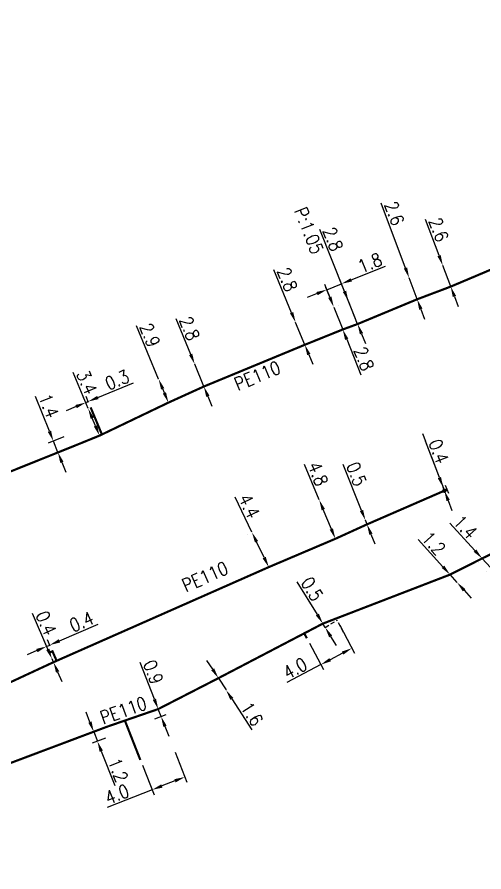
# Model space of a CAD drawing. Header units: millimetres. Extents: x 149999 to 151007, y 125999 to 127005.
# Drawn here: x 150438.6 to 150491.7, y 126844.3 to 126941.6 of the extents above; entities that cross this region are included whole.
import ezdxf
from ezdxf.enums import TextEntityAlignment as Align

# ---------------------------------------------------------------- set-up
doc = ezdxf.new("R2010")
doc.units = ezdxf.units.MM
doc.header["$PDMODE"] = 34
for name, pattern in [('CENTER2', [28.575, 19.05, -3.175, 3.175, -3.175]), ('DASHED', [0.75, 0.5, -0.25]), ('L_100_PE', [14, 10, -1.5, 1, -1.5])]:
    doc.linetypes.add(name, pattern=pattern)
doc.layers.get('0').update_dxf_attribs({"linetype": 'CONTINUOUS'})
doc.layers.get('DEFPOINTS').update_dxf_attribs({"linetype": 'CONTINUOUS'})
for name, color, linetype in [('L_140', 3, 'CONTINUOUS'), ('L_300', 7, 'CONTINUOUS'), ('L_340', 7, 'CONTINUOUS')]:
    doc.layers.add(name, color=color, linetype=linetype)
doc.layers.add('L_170', color=7, linetype='CONTINUOUS', plot=False)
doc.styles.add('G_ROMANS', font='ROMANS.SHX', dxfattribs={"width": 0.75})
doc.styles.get("Standard").update_dxf_attribs({"font": 'romans.shx', "width": 0.85})
doc.dimstyles.get("Standard").update_dxf_attribs({"dimtxt": 1.5, "dimasz": 1.2, "dimexe": 0.625, "dimexo": 0.625, "dimgap": 0.25, "dimtad": 1, "dimdec": 1, "dimzin": 0, "dimdsep": 46, "dimtxsty": 'Standard', "dimcen": -0.5, "dimadec": 0, "dimazin": 0, "dimtfac": 1, "dimtdec": 1, "dimtmove": 0, "dimatfit": 3, "dimfxl": 0, "dimtolj": 1, "dimtzin": 0, "dimarcsym": 0})

# ---------------------------------------------------------------- blocks, each defined once
blk = doc.blocks.new('L_340_07')
at = {"color": 0, "linetype": 'Continuous', "const_width": 0.25, "flags": 128}
blk.add_lwpolyline([(0, 0), (0.35, 0)], dxfattribs=at)
at = {"color": 0, "linetype": 'Continuous', "flags": 128}
blk.add_lwpolyline([(0.35, -0.5), (0.35, 0.5)], dxfattribs=at)
at = {"color": 0, "linetype": 'Continuous', "width": 0.75, "flags": 3}
for tag, p in [('DEF_LEG', (0.723, -3.465)), ('DEF_COUP', (0.723, -5.965)), ('DEF_TYPE', (0.723, -8.465))]:
    blk.add_attdef(tag, text='', height=1.2, dxfattribs=at).set_placement(p, align=Align.MIDDLE)
blk = doc.blocks.new('L_300_12')
at = {"color": 0, "linetype": 'Continuous', "const_width": 0.248, "flags": 128}
blk.add_lwpolyline([(-0.126, 0, 1), (0.126, 0, 1)], format="xyb", close=True, dxfattribs=at)
at = {"linetype": 'Continuous', "style": 'G_ROMANS', "width": 0.75}
blk.add_attdef('P', text='', height=1, dxfattribs=at).set_placement((0, 1.331), align=Align.MIDDLE_CENTER)
at = {"color": 0, "linetype": 'Continuous', "width": 0.75, "flags": 3}
for tag, p in [('DEF_LEG', (0, -5)), ('DEF_COUP', (0, -7.5)), ('DEF_TYPE', (0, -10))]:
    blk.add_attdef(tag, text='', height=1.2, dxfattribs=at).set_placement(p, align=Align.MIDDLE)
blk = doc.blocks.new('*D105')
at = {"layer": 'DEFPOINTS', "color": 0, "linetype": 'Continuous', "transparency": 16777216}
for p in [(150448.775, 126860.803), (150447.288, 126860.221), (150449.194, 126859.732)]:
    blk.add_point(p, dxfattribs=at)
at = {"layer": 'L_140', "color": 0, "linetype": 'Continuous', "lineweight": -2, "transparency": 16777216}
for p, q in [((150446.851, 126861.339), (150446.414, 126862.457)), ((150448.193, 126860.575), (150446.706, 126859.994)), ((150447.288, 126860.221), (150447.707, 126859.15)), ((150448.612, 126859.504), (150447.125, 126858.923)), ((150448.144, 126858.033), (150449.669, 126854.131))]:
    blk.add_line(p, q, dxfattribs=at)
at = {"layer": 'L_140', "color": 0, "linetype": 'Continuous', "transparency": 16777216}
for points in [[(150447.038, 126861.412), (150446.665, 126861.266), (150447.288, 126860.221)], [(150448.33, 126858.106), (150447.957, 126857.96), (150447.707, 126859.15)]]:
    blk.add_solid(points, dxfattribs=at)
at = {"layer": 'L_140', "color": 0, "linetype": 'Continuous', "transparency": 16777216, "insert": (150450.056, 126855.887), "char_height": 1.5, "attachment_point": 5, "rotation": 291.35018}
blk.add_mtext('\\A1;1.2', dxfattribs=at)
blk = doc.blocks.new('*D106')
at = {"layer": 'DEFPOINTS', "color": 0, "linetype": 'Continuous', "transparency": 16777216}
for p in [(150454.625, 126862.821), (150454.625, 126862.821), (150453.661, 126861.478)]:
    blk.add_point(p, dxfattribs=at)
at = {"layer": 'L_140', "color": 0, "linetype": 'Continuous', "lineweight": -2, "transparency": 16777216}
for p, q in [((150454.188, 126863.939), (150452.559, 126868.106)), ((150454.043, 126862.593), (150454.043, 126862.593)), ((150454.953, 126861.983), (150454.625, 126862.821)), ((150454.243, 126861.705), (150455.535, 126862.21)), ((150455.389, 126860.865), (150455.826, 126859.747))]:
    blk.add_line(p, q, dxfattribs=at)
at = {"layer": 'L_140', "color": 0, "linetype": 'Continuous', "transparency": 16777216}
for points in [[(150454.374, 126864.011), (150454.002, 126863.866), (150454.625, 126862.821)], [(150455.576, 126860.938), (150455.203, 126860.792), (150454.953, 126861.983)]]:
    blk.add_solid(points, dxfattribs=at)
at = {"layer": 'L_140', "color": 0, "linetype": 'Continuous', "transparency": 16777216, "insert": (150454.056, 126867.022), "char_height": 1.5, "attachment_point": 5, "rotation": 291.35018}
blk.add_mtext('\\A1;0.9', dxfattribs=at)
blk = doc.blocks.new('*D107')
at = {"layer": 'DEFPOINTS', "color": 0, "linetype": 'Continuous', "transparency": 16777216}
for p in [(150461.475, 126866.34), (150461.475, 126866.34), (150462.343, 126864.996)]:
    blk.add_point(p, dxfattribs=at)
at = {"layer": 'L_140', "color": 0, "linetype": 'Continuous', "lineweight": -2, "transparency": 16777216}
for p, q in [((150460.824, 126867.348), (150460.173, 126868.356)), ((150461.475, 126866.34), (150462.343, 126864.996)), ((150462.994, 126863.988), (150465.268, 126860.47))]:
    blk.add_line(p, q, dxfattribs=at)
at = {"layer": 'L_140', "color": 0, "linetype": 'Continuous', "transparency": 16777216}
for points in [[(150460.992, 126867.457), (150460.656, 126867.24), (150461.475, 126866.34)], [(150463.162, 126864.097), (150462.826, 126863.88), (150462.343, 126864.996)]]:
    blk.add_solid(points, dxfattribs=at)
at = {"layer": 'L_140', "color": 0, "linetype": 'Continuous', "transparency": 16777216, "insert": (150465.296, 126862.268), "char_height": 1.5, "attachment_point": 5, "rotation": 302.86373}
blk.add_mtext('\\A1;1.6', dxfattribs=at)
blk = doc.blocks.new('*D108')
at = {"layer": 'DEFPOINTS', "color": 0, "linetype": 'Continuous', "transparency": 16777216}
for p in [(150473.362, 126872.549), (150473.362, 126872.549), (150473.622, 126872.123)]:
    blk.add_point(p, dxfattribs=at)
at = {"layer": 'L_140', "color": 0, "linetype": 'Continuous', "lineweight": -2, "transparency": 16777216}
for p, q in [((150472.736, 126873.573), (150470.457, 126877.304)), ((150473.622, 126872.123), (150473.362, 126872.549)), ((150474.248, 126871.099), (150474.874, 126870.075))]:
    blk.add_line(p, q, dxfattribs=at)
at = {"layer": 'L_140', "color": 0, "linetype": 'Continuous', "transparency": 16777216}
for points in [[(150472.907, 126873.678), (150472.565, 126873.469), (150473.362, 126872.549)], [(150474.419, 126871.203), (150474.077, 126870.994), (150473.622, 126872.123)]]:
    blk.add_solid(points, dxfattribs=at)
at = {"layer": 'L_140', "color": 0, "linetype": 'Continuous', "transparency": 16777216, "insert": (150472.137, 126876.472), "char_height": 1.5, "attachment_point": 5, "rotation": 301.42288}
blk.add_mtext('\\A1;0.5', dxfattribs=at)
blk = doc.blocks.new('*D109')
at = {"layer": 'DEFPOINTS', "color": 0, "linetype": 'Continuous', "transparency": 16777216}
for p in [(150487.837, 126878.129), (150488.64, 126877.237), (150488.64, 126877.237)]:
    blk.add_point(p, dxfattribs=at)
at = {"layer": 'L_140', "color": 0, "linetype": 'Continuous', "lineweight": -2, "transparency": 16777216}
for p, q in [((150487.034, 126879.02), (150484.229, 126882.132)), ((150488.64, 126877.237), (150487.837, 126878.129)), ((150489.443, 126876.346), (150490.247, 126875.454))]:
    blk.add_line(p, q, dxfattribs=at)
at = {"layer": 'L_140', "color": 0, "linetype": 'Continuous', "transparency": 16777216}
for points in [[(150487.182, 126879.154), (150486.885, 126878.886), (150487.837, 126878.129)], [(150489.592, 126876.48), (150489.295, 126876.212), (150488.64, 126877.237)]]:
    blk.add_solid(points, dxfattribs=at)
at = {"layer": 'L_140', "color": 0, "linetype": 'Continuous', "transparency": 16777216, "insert": (150485.973, 126881.691), "char_height": 1.5, "attachment_point": 5, "rotation": 312.02298}
blk.add_mtext('\\A1;1.2', dxfattribs=at)
blk = doc.blocks.new('*D110')
at = {"layer": 'DEFPOINTS', "color": 0, "linetype": 'Continuous', "transparency": 16777216}
for p in [(150491.488, 126879.97), (150492.432, 126878.937), (150492.432, 126878.937)]:
    blk.add_point(p, dxfattribs=at)
at = {"layer": 'L_140', "color": 0, "linetype": 'Continuous', "lineweight": -2, "transparency": 16777216}
for p, q in [((150490.678, 126880.856), (150487.81, 126883.993)), ((150491.026, 126879.549), (150491.026, 126879.549)), ((150492.432, 126878.937), (150491.488, 126879.97)), ((150491.971, 126878.515), (150491.971, 126878.515)), ((150493.242, 126878.052), (150494.052, 126877.166))]:
    blk.add_line(p, q, dxfattribs=at)
at = {"layer": 'L_140', "color": 0, "linetype": 'Continuous', "transparency": 16777216}
for points in [[(150490.826, 126880.991), (150490.53, 126880.721), (150491.488, 126879.97)], [(150493.39, 126878.187), (150493.094, 126877.917), (150492.432, 126878.937)]]:
    blk.add_solid(points, dxfattribs=at)
at = {"layer": 'L_140', "color": 0, "linetype": 'Continuous', "transparency": 16777216, "insert": (150489.577, 126883.542), "char_height": 1.5, "attachment_point": 5, "rotation": 312.43466}
blk.add_mtext('\\A1;1.4', dxfattribs=at)
blk = doc.blocks.new('*D128')
at = {"layer": 'DEFPOINTS', "color": 0, "linetype": 'Continuous', "transparency": 16777216}
for p in [(150487.011, 126913.321), (150487.011, 126913.321), (150487.915, 126910.915)]:
    blk.add_point(p, dxfattribs=at)
at = {"layer": 'L_140', "color": 0, "linetype": 'Continuous', "lineweight": -2, "transparency": 16777216}
for p, q in [((150486.589, 126914.444), (150485.051, 126918.536)), ((150487.915, 126910.915), (150487.011, 126913.321)), ((150488.337, 126909.792), (150488.759, 126908.669))]:
    blk.add_line(p, q, dxfattribs=at)
at = {"layer": 'L_140', "color": 0, "linetype": 'Continuous', "transparency": 16777216}
for points in [[(150486.776, 126914.515), (150486.402, 126914.374), (150487.011, 126913.321)], [(150488.524, 126909.862), (150488.15, 126909.721), (150487.915, 126910.915)]]:
    blk.add_solid(points, dxfattribs=at)
at = {"layer": 'L_140', "color": 0, "linetype": 'Continuous', "transparency": 16777216, "insert": (150486.545, 126917.404), "char_height": 1.5, "attachment_point": 5, "rotation": 290.59453}
blk.add_mtext('\\A1;2.6', dxfattribs=at)
blk = doc.blocks.new('*D129')
at = {"layer": 'DEFPOINTS', "color": 0, "linetype": 'Continuous', "transparency": 16777216}
for p in [(150483.185, 126911.908), (150483.185, 126911.908), (150484.095, 126909.472)]:
    blk.add_point(p, dxfattribs=at)
at = {"layer": 'L_140', "color": 0, "linetype": 'Continuous', "lineweight": -2, "transparency": 16777216}
for p, q in [((150482.765, 126913.032), (150480.013, 126920.398)), ((150482.599, 126911.689), (150482.599, 126911.689)), ((150484.095, 126909.472), (150483.185, 126911.908)), ((150483.509, 126909.253), (150483.509, 126909.253)), ((150484.515, 126908.348), (150484.935, 126907.224))]:
    blk.add_line(p, q, dxfattribs=at)
at = {"layer": 'L_140', "color": 0, "linetype": 'Continuous', "transparency": 16777216}
for points in [[(150482.952, 126913.102), (150482.577, 126912.962), (150483.185, 126911.908)], [(150484.702, 126908.418), (150484.327, 126908.278), (150484.095, 126909.472)]]:
    blk.add_solid(points, dxfattribs=at)
at = {"layer": 'L_140', "color": 0, "linetype": 'Continuous', "transparency": 16777216, "insert": (150481.504, 126919.262), "char_height": 1.5, "attachment_point": 5, "rotation": 290.48709}
blk.add_mtext('\\A1;2.6', dxfattribs=at)
blk = doc.blocks.new('*D130')
at = {"layer": 'DEFPOINTS', "color": 0, "linetype": 'Continuous', "transparency": 16777216}
for p in [(150474.604, 126908.588), (150474.604, 126908.588), (150475.628, 126906.035)]:
    blk.add_point(p, dxfattribs=at)
at = {"layer": 'L_140', "color": 0, "linetype": 'Continuous', "lineweight": -2, "transparency": 16777216}
for p, q in [((150474.157, 126909.701), (150473.711, 126910.815)), ((150474.604, 126908.588), (150475.628, 126906.035)), ((150475.184, 126908.82), (150475.184, 126908.82)), ((150476.208, 126906.268), (150476.208, 126906.268)), ((150476.075, 126904.922), (150477.702, 126900.864))]:
    blk.add_line(p, q, dxfattribs=at)
at = {"layer": 'L_140', "color": 0, "linetype": 'Continuous', "transparency": 16777216}
for points in [[(150474.343, 126909.776), (150473.972, 126909.627), (150474.604, 126908.588)], [(150476.26, 126904.996), (150475.889, 126904.847), (150475.628, 126906.035)]]:
    blk.add_solid(points, dxfattribs=at)
at = {"layer": 'L_140', "color": 0, "linetype": 'Continuous', "transparency": 16777216, "insert": (150478.04, 126902.708), "char_height": 1.5, "attachment_point": 5, "rotation": 291.85642}
blk.add_mtext('\\A1;2.8', dxfattribs=at)
blk = doc.blocks.new('*D131')
at = {"layer": 'DEFPOINTS', "color": 0, "linetype": 'Continuous', "transparency": 16777216}
for p in [(150473.812, 126910.564), (150474.604, 126908.588), (150477.319, 126906.655)]:
    blk.add_point(p, dxfattribs=at)
at = {"layer": 'L_140', "color": 0, "linetype": 'Continuous', "lineweight": -2, "transparency": 16777216}
for p, q in [((150476.596, 126911.68), (150480.484, 126913.24)), ((150474.371, 126909.168), (150473.579, 126911.144)), ((150473.812, 126910.564), (150475.482, 126911.234)), ((150477.086, 126907.235), (150475.249, 126911.814)), ((150472.698, 126910.117), (150471.584, 126909.67))]:
    blk.add_line(p, q, dxfattribs=at)
at = {"layer": 'L_140', "color": 0, "linetype": 'Continuous', "transparency": 16777216}
for points in [[(150476.521, 126911.866), (150476.67, 126911.495), (150475.482, 126911.234)], [(150472.623, 126910.302), (150472.772, 126909.931), (150473.812, 126910.564)]]:
    blk.add_solid(points, dxfattribs=at)
at = {"layer": 'L_140', "color": 0, "linetype": 'Continuous', "transparency": 16777216, "insert": (150478.725, 126913.612), "char_height": 1.5, "attachment_point": 5, "rotation": 21.85642}
blk.add_mtext('\\A1;1.8', dxfattribs=at)
blk = doc.blocks.new('*D132')
at = {"layer": 'DEFPOINTS', "color": 0, "linetype": 'Continuous', "transparency": 16777216}
for p in [(150476.276, 126909.254), (150476.276, 126909.254), (150477.319, 126906.655)]:
    blk.add_point(p, dxfattribs=at)
at = {"layer": 'L_140', "color": 0, "linetype": 'Continuous', "lineweight": -2, "transparency": 16777216}
for p, q in [((150475.829, 126910.368), (150473.002, 126917.417)), ((150477.319, 126906.655), (150476.276, 126909.254)), ((150477.765, 126905.542), (150478.212, 126904.428))]:
    blk.add_line(p, q, dxfattribs=at)
at = {"layer": 'L_140', "color": 0, "linetype": 'Continuous', "transparency": 16777216}
for points in [[(150476.015, 126910.442), (150475.644, 126910.293), (150476.276, 126909.254)], [(150477.951, 126905.616), (150477.58, 126905.467), (150477.319, 126906.655)]]:
    blk.add_solid(points, dxfattribs=at)
at = {"layer": 'L_140', "color": 0, "linetype": 'Continuous', "transparency": 16777216, "insert": (150474.52, 126916.318), "char_height": 1.5, "attachment_point": 5, "rotation": 291.85642}
blk.add_mtext('\\A1;2.8', dxfattribs=at)
blk = doc.blocks.new('*D133')
at = {"layer": 'DEFPOINTS', "color": 0, "linetype": 'Continuous', "transparency": 16777216}
for p in [(150470.263, 126906.835), (150470.263, 126906.835), (150471.31, 126904.292)]:
    blk.add_point(p, dxfattribs=at)
at = {"layer": 'L_140', "color": 0, "linetype": 'Continuous', "lineweight": -2, "transparency": 16777216}
for p, q in [((150469.806, 126907.944), (150467.801, 126912.811)), ((150471.31, 126904.292), (150470.263, 126906.835)), ((150471.767, 126903.183), (150472.224, 126902.073))]:
    blk.add_line(p, q, dxfattribs=at)
at = {"layer": 'L_140', "color": 0, "linetype": 'Continuous', "transparency": 16777216}
for points in [[(150469.99, 126908.021), (150469.621, 126907.868), (150470.263, 126906.835)], [(150471.952, 126903.259), (150471.582, 126903.106), (150471.31, 126904.292)]]:
    blk.add_solid(points, dxfattribs=at)
at = {"layer": 'L_140', "color": 0, "linetype": 'Continuous', "transparency": 16777216, "insert": (150469.329, 126911.725), "char_height": 1.5, "attachment_point": 5, "rotation": 292.3898}
blk.add_mtext('\\A1;2.8', dxfattribs=at)
blk = doc.blocks.new('*D134')
at = {"layer": 'DEFPOINTS', "color": 0, "linetype": 'Continuous', "transparency": 16777216}
for p in [(150458.776, 126902.086), (150458.776, 126902.086), (150459.819, 126899.541)]:
    blk.add_point(p, dxfattribs=at)
at = {"layer": 'L_140', "color": 0, "linetype": 'Continuous', "lineweight": -2, "transparency": 16777216}
for p, q in [((150458.322, 126903.196), (150456.664, 126907.241)), ((150459.819, 126899.541), (150458.776, 126902.086)), ((150460.274, 126898.43), (150460.729, 126897.32))]:
    blk.add_line(p, q, dxfattribs=at)
at = {"layer": 'L_140', "color": 0, "linetype": 'Continuous', "transparency": 16777216}
for points in [[(150458.507, 126903.272), (150458.136, 126903.12), (150458.776, 126902.086)], [(150460.459, 126898.506), (150460.089, 126898.355), (150459.819, 126899.541)]]:
    blk.add_solid(points, dxfattribs=at)
at = {"layer": 'L_140', "color": 0, "linetype": 'Continuous', "transparency": 16777216, "insert": (150458.191, 126906.153), "char_height": 1.5, "attachment_point": 5, "rotation": 292.27912}
blk.add_mtext('\\A1;2.8', dxfattribs=at)
blk = doc.blocks.new('*D135')
at = {"layer": 'DEFPOINTS', "color": 0, "linetype": 'Continuous', "transparency": 16777216}
for p in [(150454.672, 126900.387), (150454.672, 126900.387), (150455.785, 126897.709)]:
    blk.add_point(p, dxfattribs=at)
at = {"layer": 'L_140', "color": 0, "linetype": 'Continuous', "lineweight": -2, "transparency": 16777216}
for p, q in [((150454.672, 126900.387), (150452.155, 126906.446)), ((150455.325, 126898.817), (150455.133, 126899.279))]:
    blk.add_line(p, q, dxfattribs=at)
at = {"layer": 'L_140', "color": 0, "linetype": 'Continuous', "transparency": 16777216}
for points in [[(150455.318, 126899.356), (150454.948, 126899.202), (150454.672, 126900.387)], [(150455.509, 126898.894), (150455.14, 126898.741), (150455.785, 126897.709)]]:
    blk.add_solid(points, dxfattribs=at)
at = {"layer": 'L_140', "color": 0, "linetype": 'Continuous', "transparency": 16777216, "insert": (150453.676, 126905.393), "char_height": 1.5, "attachment_point": 5, "rotation": 292.56004}
blk.add_mtext('\\A1;2.9', dxfattribs=at)
blk = doc.blocks.new('*D136')
at = {"layer": 'DEFPOINTS', "color": 0, "linetype": 'Continuous', "transparency": 16777216}
for p in [(150446.657, 126897.044), (150446.657, 126897.044), (150447.947, 126893.952)]:
    blk.add_point(p, dxfattribs=at)
at = {"layer": 'L_140', "color": 0, "linetype": 'Continuous', "lineweight": -2, "transparency": 16777216}
for p, q in [((150446.657, 126897.044), (150444.951, 126901.135)), ((150447.485, 126895.06), (150447.119, 126895.937))]:
    blk.add_line(p, q, dxfattribs=at)
at = {"layer": 'L_140', "color": 0, "linetype": 'Continuous', "transparency": 16777216}
for points in [[(150447.303, 126896.014), (150446.934, 126895.86), (150446.657, 126897.044)], [(150447.669, 126895.137), (150447.3, 126894.983), (150447.947, 126893.952)]]:
    blk.add_solid(points, dxfattribs=at)
at = {"layer": 'L_140', "color": 0, "linetype": 'Continuous', "transparency": 16777216, "insert": (150446.496, 126900.028), "char_height": 1.5, "attachment_point": 5, "rotation": 292.64071}
blk.add_mtext('\\A1;3.4', dxfattribs=at)
blk = doc.blocks.new('*D137')
at = {"layer": 'DEFPOINTS', "color": 0, "linetype": 'Continuous', "transparency": 16777216}
for p in [(150444.463, 126894.047), (150442.689, 126893.334), (150444.985, 126892.748)]:
    blk.add_point(p, dxfattribs=at)
at = {"layer": 'L_140', "color": 0, "linetype": 'Continuous', "lineweight": -2, "transparency": 16777216}
for p, q in [((150442.242, 126894.448), (150440.658, 126898.392)), ((150443.883, 126893.814), (150442.109, 126893.102)), ((150443.211, 126892.035), (150442.689, 126893.334)), ((150444.405, 126892.515), (150442.631, 126891.802)), ((150443.658, 126890.922), (150444.105, 126889.808))]:
    blk.add_line(p, q, dxfattribs=at)
at = {"layer": 'L_140', "color": 0, "linetype": 'Continuous', "transparency": 16777216}
for points in [[(150442.428, 126894.523), (150442.057, 126894.374), (150442.689, 126893.334)], [(150443.844, 126890.996), (150443.473, 126890.847), (150443.211, 126892.035)]]:
    blk.add_solid(points, dxfattribs=at)
at = {"layer": 'L_140', "color": 0, "linetype": 'Continuous', "transparency": 16777216, "insert": (150442.155, 126897.349), "char_height": 1.5, "attachment_point": 5, "rotation": 291.87859}
blk.add_mtext('\\A1;1.4', dxfattribs=at)
blk = doc.blocks.new('*D149')
at = {"layer": 'DEFPOINTS', "color": 0, "linetype": 'Continuous', "transparency": 16777216}
for p in [(150442.54, 126868.522), (150442.54, 126868.522), (150442.7, 126868.155)]:
    blk.add_point(p, dxfattribs=at)
at = {"layer": 'L_140', "color": 0, "linetype": 'Continuous', "lineweight": -2, "transparency": 16777216}
for p, q in [((150442.063, 126869.623), (150440.299, 126873.689)), ((150442.7, 126868.155), (150442.54, 126868.522)), ((150443.177, 126867.055), (150443.655, 126865.954))]:
    blk.add_line(p, q, dxfattribs=at)
at = {"layer": 'L_140', "color": 0, "linetype": 'Continuous', "transparency": 16777216}
for points in [[(150442.246, 126869.703), (150441.879, 126869.544), (150442.54, 126868.522)], [(150443.361, 126867.134), (150442.994, 126866.975), (150442.7, 126868.155)]]:
    blk.add_solid(points, dxfattribs=at)
at = {"layer": 'L_140', "color": 0, "linetype": 'Continuous', "transparency": 16777216, "insert": (150441.86, 126872.605), "char_height": 1.5, "attachment_point": 5, "rotation": 293.44985}
blk.add_mtext('\\A1;0.4', dxfattribs=at)
blk = doc.blocks.new('*D150')
at = {"layer": 'DEFPOINTS', "color": 0, "linetype": 'Continuous', "transparency": 16777216}
for p in [(150465.293, 126882.944), (150465.293, 126882.944), (150467.206, 126878.982)]:
    blk.add_point(p, dxfattribs=at)
at = {"layer": 'L_140', "color": 0, "linetype": 'Continuous', "lineweight": -2, "transparency": 16777216}
for p, q in [((150465.293, 126882.944), (150463.367, 126886.936)), ((150464.731, 126882.673), (150464.731, 126882.673)), ((150466.685, 126880.063), (150465.815, 126881.864))]:
    blk.add_line(p, q, dxfattribs=at)
at = {"layer": 'L_140', "color": 0, "linetype": 'Continuous', "transparency": 16777216}
for points in [[(150465.995, 126881.951), (150465.635, 126881.777), (150465.293, 126882.944)], [(150466.865, 126880.15), (150466.504, 126879.976), (150467.206, 126878.982)]]:
    blk.add_solid(points, dxfattribs=at)
at = {"layer": 'L_140', "color": 0, "linetype": 'Continuous', "transparency": 16777216, "insert": (150464.97, 126885.915), "char_height": 1.5, "attachment_point": 5, "rotation": 295.76719}
blk.add_mtext('\\A1;4.4', dxfattribs=at)
blk = doc.blocks.new('*D151')
at = {"layer": 'DEFPOINTS', "color": 0, "linetype": 'Continuous', "transparency": 16777216}
for p in [(150472.951, 126886.641), (150472.951, 126886.641), (150474.786, 126882.206)]:
    blk.add_point(p, dxfattribs=at)
at = {"layer": 'L_140', "color": 0, "linetype": 'Continuous', "lineweight": -2, "transparency": 16777216}
for p, q in [((150472.951, 126886.641), (150471.28, 126890.68)), ((150474.328, 126883.315), (150473.41, 126885.532))]:
    blk.add_line(p, q, dxfattribs=at)
at = {"layer": 'L_140', "color": 0, "linetype": 'Continuous', "transparency": 16777216}
for points in [[(150473.595, 126885.609), (150473.225, 126885.456), (150472.951, 126886.641)], [(150474.512, 126883.391), (150474.143, 126883.238), (150474.786, 126882.206)]]:
    blk.add_solid(points, dxfattribs=at)
at = {"layer": 'L_140', "color": 0, "linetype": 'Continuous', "transparency": 16777216, "insert": (150472.81, 126889.597), "char_height": 1.5, "attachment_point": 5, "rotation": 292.4771}
blk.add_mtext('\\A1;4.8', dxfattribs=at)
blk = doc.blocks.new('*D152')
at = {"layer": 'DEFPOINTS', "color": 0, "linetype": 'Continuous', "transparency": 16777216}
for p in [(150478.204, 126884.315), (150478.204, 126884.315), (150478.39, 126883.85)]:
    blk.add_point(p, dxfattribs=at)
at = {"layer": 'L_140', "color": 0, "linetype": 'Continuous', "lineweight": -2, "transparency": 16777216}
for p, q in [((150477.76, 126885.429), (150475.671, 126890.666)), ((150478.39, 126883.85), (150478.204, 126884.315)), ((150478.834, 126882.736), (150479.279, 126881.621))]:
    blk.add_line(p, q, dxfattribs=at)
at = {"layer": 'L_140', "color": 0, "linetype": 'Continuous', "transparency": 16777216}
for points in [[(150477.946, 126885.503), (150477.574, 126885.355), (150478.204, 126884.315)], [(150479.02, 126882.81), (150478.649, 126882.662), (150478.39, 126883.85)]]:
    blk.add_solid(points, dxfattribs=at)
at = {"layer": 'L_140', "color": 0, "linetype": 'Continuous', "transparency": 16777216, "insert": (150477.187, 126889.564), "char_height": 1.5, "attachment_point": 5, "rotation": 291.74947}
blk.add_mtext('\\A1;0.5', dxfattribs=at)
blk = doc.blocks.new('*D154')
at = {"layer": 'DEFPOINTS', "color": 0, "linetype": 'Continuous', "transparency": 16777216}
for p in [(150487.053, 126888.055), (150487.053, 126888.055), (150487.197, 126887.681)]:
    blk.add_point(p, dxfattribs=at)
at = {"layer": 'L_300', "color": 0, "linetype": 'Continuous', "lineweight": -2, "transparency": 16777216}
for p, q in [((150486.621, 126889.174), (150485.028, 126893.31)), ((150487.197, 126887.681), (150487.053, 126888.055)), ((150487.628, 126886.561), (150488.059, 126885.442))]:
    blk.add_line(p, q, dxfattribs=at)
at = {"layer": 'L_300', "color": 0, "linetype": 'Continuous', "transparency": 16777216}
for points in [[(150486.808, 126889.246), (150486.435, 126889.102), (150487.053, 126888.055)], [(150487.815, 126886.633), (150487.441, 126886.49), (150487.197, 126887.681)]]:
    blk.add_solid(points, dxfattribs=at)
at = {"layer": 'L_300', "color": 0, "linetype": 'Continuous', "transparency": 16777216, "insert": (150486.542, 126892.162), "char_height": 1.5, "attachment_point": 5, "rotation": 291.06773}
blk.add_mtext('\\A1;0.4', dxfattribs=at)
blk = doc.blocks.new('*D709')
at = {"layer": 'DEFPOINTS', "color": 0, "linetype": 'Continuous', "transparency": 16777216}
for p in [(150446.377, 126897.716), (150446.657, 126897.044), (150446.934, 126897.16)]:
    blk.add_point(p, dxfattribs=at)
at = {"layer": 'L_170', "color": 0, "linetype": 'Continuous', "lineweight": -2, "transparency": 16777216}
for p, q in [((150447.761, 126898.294), (150451.796, 126899.976)), ((150446.416, 126897.621), (150446.136, 126898.293)), ((150446.377, 126897.716), (150446.654, 126897.832)), ((150446.693, 126897.736), (150446.413, 126898.409)), ((150445.269, 126897.254), (150444.162, 126896.792))]:
    blk.add_line(p, q, dxfattribs=at)
at = {"layer": 'L_170', "color": 0, "linetype": 'Continuous', "transparency": 16777216}
for points in [[(150447.684, 126898.478), (150447.838, 126898.109), (150446.654, 126897.832)], [(150445.192, 126897.439), (150445.346, 126897.07), (150446.377, 126897.716)]]:
    blk.add_solid(points, dxfattribs=at)
at = {"layer": 'L_170', "color": 0, "linetype": 'Continuous', "transparency": 16777216, "insert": (150449.947, 126900.289), "char_height": 1.5, "attachment_point": 5, "rotation": 22.64071}
blk.add_mtext('\\A1;0.3', dxfattribs=at)
blk = doc.blocks.new('*D727')
at = {"layer": 'DEFPOINTS', "color": 0, "linetype": 'Continuous', "transparency": 16777216}
for p in [(150474.985, 126872.936), (150471.543, 126870.881), (150476.671, 126869.756)]:
    blk.add_point(p, dxfattribs=at)
at = {"layer": 'L_170', "color": 0, "linetype": 'Continuous', "lineweight": -2, "transparency": 16777216}
for p, q in [((150475.278, 126872.384), (150476.963, 126869.203)), ((150471.835, 126870.329), (150473.425, 126867.329)), ((150475.61, 126869.194), (150474.193, 126868.443)), ((150473.132, 126867.881), (150469.261, 126865.83))]:
    blk.add_line(p, q, dxfattribs=at)
at = {"layer": 'L_170', "color": 0, "linetype": 'Continuous', "transparency": 16777216}
for points in [[(150475.517, 126869.371), (150475.704, 126869.017), (150476.671, 126869.756)], [(150474.099, 126868.619), (150474.286, 126868.266), (150473.132, 126867.881)]]:
    blk.add_solid(points, dxfattribs=at)
at = {"layer": 'L_170', "color": 0, "linetype": 'Continuous', "transparency": 16777216, "insert": (150470.194, 126867.456), "char_height": 1.5, "attachment_point": 5, "rotation": 27.91563}
blk.add_mtext('\\A1;4.0', dxfattribs=at)
blk = doc.blocks.new('*D728')
at = {"layer": 'DEFPOINTS', "color": 0, "linetype": 'Continuous', "transparency": 16777216}
for p in [(150441.919, 126869.956), (150442.592, 126869.397), (150442.54, 126868.522)]:
    blk.add_point(p, dxfattribs=at)
at = {"layer": 'L_170', "color": 0, "linetype": 'Continuous', "lineweight": -2, "transparency": 16777216}
for p, q in [((150443.382, 126870.591), (150447.774, 126872.496)), ((150442.292, 126869.096), (150441.67, 126870.529)), ((150442.343, 126869.971), (150442.033, 126870.686)), ((150440.818, 126869.478), (150439.717, 126869.001)), ((150441.919, 126869.956), (150442.281, 126870.113))]:
    blk.add_line(p, q, dxfattribs=at)
at = {"layer": 'L_170', "color": 0, "linetype": 'Continuous', "transparency": 16777216}
for points in [[(150443.303, 126870.774), (150443.462, 126870.407), (150442.281, 126870.113)], [(150440.738, 126869.662), (150440.897, 126869.295), (150441.919, 126869.956)]]:
    blk.add_solid(points, dxfattribs=at)
at = {"layer": 'L_170', "color": 0, "linetype": 'Continuous', "transparency": 16777216, "insert": (150445.893, 126872.77), "char_height": 1.5, "attachment_point": 5, "rotation": 23.44985}
blk.add_mtext('\\A1;0.4', dxfattribs=at)
blk = doc.blocks.new('*D731')
at = {"layer": 'DEFPOINTS', "color": 0, "linetype": 'Continuous', "transparency": 16777216}
for p in [(150456.313, 126858.492), (150452.59, 126857.031), (150457.649, 126855.088)]:
    blk.add_point(p, dxfattribs=at)
at = {"layer": 'L_170', "color": 0, "linetype": 'Continuous', "lineweight": -2, "transparency": 16777216}
for p, q in [((150456.541, 126857.911), (150457.877, 126854.506)), ((150452.818, 126856.449), (150454.154, 126853.045)), ((150456.532, 126854.65), (150455.042, 126854.065)), ((150453.925, 126853.627), (150448.824, 126851.625))]:
    blk.add_line(p, q, dxfattribs=at)
at = {"layer": 'L_170', "color": 0, "linetype": 'Continuous', "transparency": 16777216}
for points in [[(150456.459, 126854.836), (150456.605, 126854.464), (150457.649, 126855.088)], [(150454.969, 126854.252), (150455.115, 126853.879), (150453.925, 126853.627)]]:
    blk.add_solid(points, dxfattribs=at)
at = {"layer": 'L_170', "color": 0, "linetype": 'Continuous', "transparency": 16777216, "insert": (150449.934, 126853.135), "char_height": 1.5, "attachment_point": 5, "rotation": 21.42479}
blk.add_mtext('\\A1;4.0', dxfattribs=at)

msp = doc.modelspace()

# ---------------------------------------------------------------- linework, layer by layer
at = {"layer": 'L_140', "linetype": 'L_100_PE', "flags": 128}
for points in [[(150716.892, 127000, 0.25, 0.25, 0), (150712.114, 126996.999, 0.25, 0.25, 0), (150702.24, 126990.929, 0.25, 0.25, 0), (150694.714, 126986.377, 0.25, 0.25, 0), (150686.949, 126981.495, 0.25, 0.25, 0), (150679.139, 126976.579, 0.25, 0.25, 0), (150668.404, 126970.089, 0.25, 0.25, 0), (150660.885, 126965.439, 0.25, 0.25, 0), (150655.594, 126962.315, 0.25, 0.25, 0), (150649.018, 126958.481, 0.25, 0.25, 0), (150642.543, 126954.545, 0.25, 0.25, 0), (150635.392, 126950.069, 0.25, 0.25, 0), (150632.058, 126947.919, 0.25, 0.25, 0), (150627.434, 126945.139, 0.25, 0.25, 0), (150626.707, 126944.691, 0.25, 0.25, 0), (150620.811, 126941.134, 0.25, 0.25, 0), (150616.345, 126938.264, 0.25, 0.25, 0), (150607.6, 126932.77, 0.25, 0.25, 0), (150605.972, 126931.789, 0.25, 0.25, 0), (150589.937, 126922.125, 0.25, 0.25, 0), (150585.339, 126919.708, 0.25, 0.25, 0), (150581.777, 126917.75, 0.25, 0.25, 0), (150580.486, 126917.2, 0.25, 0.25, 0), (150565.389, 126910.769, 0.25, 0.25, 0), (150563.145, 126909.813, 0.25, 0.25, 0), (150553.8, 126905.745, 0.25, 0.25, 0), (150550.451, 126903.819, 0.25, 0.25, 0), (150549.784, 126903.436, 0.25, 0.25, 0), (150544.971, 126901.777, 0.25, 0.25, 0), (150538.143, 126899.153, 0.25, 0.25, 0), (150538.143, 126899.153, 0.25, 0.25, 0), (150535.775, 126898.308, 0.25, 0.25, 0), (150533.343, 126897.5, 0.25, 0.25, 0), (150529.59, 126896.198, 0.25, 0.25, 0), (150522.276, 126892.444, 0.25, 0.25, 0), (150517.508, 126890.467, 0.25, 0.25, 0), (150513.554, 126889.303, 0.25, 0.25, 0), (150509.428, 126887.713, 0.25, 0.25, 0), (150501.347, 126884.496, 0.25, 0.25, 0), (150496.651, 126882.49, 0.25, 0.25, 0), (150491.488, 126879.97, 0.25, 0.25, 0), (150487.837, 126878.129, 0.25, 0.25, 0), (150473.362, 126872.549, 0.25, 0.25, 0), (150461.475, 126866.34, 0.25, 0.25, 0), (150454.625, 126862.821, 0.25, 0.25, 0), (150448.775, 126860.803, 0.25, 0.25, 0), (150428.203, 126853.065, 0.25, 0.25, 0), (150417.267, 126849.597, 0.25, 0.25, 0), (150407.629, 126846.885, 0.25, 0.25, 0), (150392.354, 126841.086, 0.25, 0.25, 0), (150387.647, 126838.645, 0.25, 0.25, 0), (150377.427, 126833.158, 0.25, 0.25, 0), (150377.427, 126833.158, 0.25, 0.25, 0), (150375.054, 126831.558, 0.25, 0.25, 0), (150373.419, 126830.477, 0.25, 0.25, 0), (150370.88, 126828.781, 0.25, 0.25, 0), (150370.88, 126828.781, 0.25, 0.25, 0), (150344.378, 126810.47, 0.25, 0.25, 0), (150315.959, 126791.812, 0.25, 0.25, 0), (150307.905, 126786.113, 0.25, 0.25, 0), (150287.585, 126771.572, 0.25, 0.25, 0), (150287.585, 126771.572, 0.25, 0.25, 0.149463), (150282.71, 126764.078, 0.25, 0.25, 0), (150281.788, 126760.841, 0.25, 0.25, 0), (150281.513, 126759.874, 0, 0, 0)], [(150543.09, 126931.469, 0.25, 0.25, 0), (150532.766, 126927.023, 0.25, 0.25, 0), (150527.987, 126925.428, 0.25, 0.25, 0), (150527.987, 126925.428, 0.25, 0.25, 0), (150525.791, 126924.681, 0.25, 0.25, 0), (150522.15, 126923.42, 0.25, 0.25, 0), (150519.145, 126922.405, 0.25, 0.25, 0), (150519.145, 126922.405, 0.25, 0.25, 0), (150516.986, 126921.927, 0.25, 0.25, 0), (150512.838, 126920.583, 0.25, 0.25, 0), (150508.246, 126918.932, 0.25, 0.25, 0), (150503.068, 126916.962, 0.25, 0.25, 0), (150496.962, 126914.741, 0.25, 0.25, 0), (150487.915, 126910.915, 0.25, 0.25, 0), (150484.095, 126909.472, 0.25, 0.25, 0), (150477.319, 126906.655, 0.25, 0.25, 0), (150475.628, 126906.035, 0.25, 0.25, 0), (150471.31, 126904.292, 0.25, 0.25, 0), (150459.819, 126899.541, 0.25, 0.25, 0), (150455.785, 126897.709, 0.25, 0.25, 0), (150447.947, 126893.952, 0.25, 0.25, 0), (150444.985, 126892.748, 0.25, 0.25, 0), (150436.504, 126889.342, 0.25, 0.25, 0), (150432.976, 126887.874, 0.25, 0.25, 0), (150429.567, 126886.282, 0.25, 0.25, 0), (150425.413, 126884.527, 0.25, 0.25, 0), (150422.104, 126882.421, 0.25, 0.25, 0), (150416.17, 126878.976, 0.25, 0.25, 0), (150410.993, 126875.955, 0.25, 0.25, 0), (150407.665, 126871.133, 0.25, 0.25, 0), (150404.273, 126866.006, 0.25, 0.25, 0), (150403.131, 126864.36, 0.25, 0.25, 0), (150403.131, 126864.36, 0.25, 0.25, 0), (150401.781, 126862.426, 0.25, 0.25, 0), (150401.297, 126861.732, 0.25, 0.25, 0), (150400.566, 126862.257, 0.25, 0.25, 0), (150399.155, 126860.232, 0.25, 0.25, 0), (150397.938, 126858.485, 0, 0, 0)]]:
    msp.add_lwpolyline(points, format="xyseb", dxfattribs=at)
at = {"layer": 'L_140', "linetype": 'L_100_PE', "const_width": 0.25, "flags": 128}
msp.add_lwpolyline([(150487.197, 126887.681), (150478.39, 126883.85), (150474.786, 126882.206), (150467.206, 126878.982), (150442.7, 126868.155), (150435.794, 126864.942), (150431.688, 126863.239), (150420.886, 126859.372), (150407.227, 126854.933)], dxfattribs=at)
at = {"layer": 'L_170', "linetype": 'Continuous', "const_width": 0.25, "flags": 128}
for points in [[(150446.934, 126897.16), (150448.217, 126894.082)], [(150471.543, 126870.881), (150471.245, 126871.443)], [(150443.061, 126868.315), (150442.592, 126869.397), (150442.229, 126869.24)], [(150452.59, 126857.031), (150450.831, 126861.512)]]:
    msp.add_lwpolyline(points, dxfattribs=at)
at = {"layer": 'L_170', "linetype": 'DASHED', "flags": 128}
for points in [[(150473.622, 126872.123), (150474.985, 126872.936)], [(150475.719, 126871.552), (150474.985, 126872.936)]]:
    msp.add_lwpolyline(points, dxfattribs=at)
at = {"layer": 'L_300', "color": 7, "linetype": 'CENTER2', "ltscale": 0.05, "flags": 128}
msp.add_lwpolyline([(150484.686, 126894.199), (150487.197, 126887.681)], dxfattribs=at)

# ---------------------------------------------------------------- block references
at = {"layer": 'L_300', "rotation": 345.277489314618}
msp.add_blockref('L_300_12', (150487.197, 126887.681), dxfattribs=at)
at = {"layer": 'L_340', "rotation": 23.48826914103925}
msp.add_blockref('L_340_07', (150487.197, 126887.681), dxfattribs=at)

# ---------------------------------------------------------------- texts
at = {"layer": 'L_140', "linetype": 'Continuous', "width": 0.85}
msp.add_text('P:1.05', height=1.5, rotation=291.85642, dxfattribs=at).set_placement((150470.061, 126919.568))
for rotation, p in [(22.50199, (150465.904, 126900.774)), (23.83489, (150459.949, 126877.897)), (19.34189, (150450.659, 126862.678))]:
    msp.add_text('PE110', height=1.5, rotation=rotation, dxfattribs=at).set_placement(p, align=Align.MIDDLE)

# ---------------------------------------------------------------- dimensions: what is measured, and where the dimension line sits
at = {"layer": 'L_140', "linetype": 'Continuous'}
for base, p1, p2, angle, picture, middle in [((150483.185, 126911.908), (150484.095, 126909.472), (150483.185, 126911.908), 290.48709, '*D129', (150480.568, 126918.912)), ((150487.011, 126913.321), (150487.915, 126910.915), (150487.011, 126913.321), 290.59453, '*D128', (150485.609, 126917.052)), ((150476.276, 126909.254), (150477.319, 126906.655), (150476.276, 126909.254), 291.85642, '*D132', (150473.592, 126915.945)), ((150473.812, 126910.564), (150477.319, 126906.655), (150474.604, 126908.588), 21.85642, '*D131', (150479.097, 126912.684)), ((150470.263, 126906.835), (150471.31, 126904.292), (150470.263, 126906.835), 292.3898, '*D133', (150468.405, 126911.345)), ((150474.6041, 126908.5876), (150475.6279, 126906.0353), (150474.6041, 126908.5876), 291.85642, '*D130', (150477.1117, 126902.3361)), ((150458.7765, 126902.0855), (150459.819, 126899.5408), (150458.7765, 126902.0855), 292.27912, '*D134', (150457.2654, 126905.7737)), ((150454.672, 126900.387), (150455.785, 126897.709), (150454.672, 126900.387), 292.56004, '*D135', (150452.752, 126905.01)), ((150446.657, 126897.044), (150447.947, 126893.952), (150446.657, 126897.044), 292.64071, '*D136', (150445.573, 126899.643)), ((150442.689, 126893.334), (150444.985, 126892.748), (150444.463, 126894.047), 291.87859, '*D137', (150441.227, 126896.977)), ((150472.951, 126886.641), (150474.786, 126882.206), (150472.951, 126886.641), 292.4771, '*D151', (150471.886, 126889.215)), ((150478.204, 126884.315), (150478.39, 126883.85), (150478.204, 126884.315), 291.74947, '*D152', (150476.258, 126889.193)), ((150465.293, 126882.944), (150467.206, 126878.982), (150465.293, 126882.944), 295.76719, '*D150', (150464.069, 126885.481)), ((150492.432, 126878.937), (150491.488, 126879.97), (150492.432, 126878.937), 132.43466, '*D110', (150488.839, 126882.867)), ((150488.64, 126877.237), (150487.837, 126878.129), (150488.64, 126877.237), 132.02298, '*D109', (150485.23, 126881.022)), ((150473.362, 126872.549), (150473.622, 126872.123), (150473.362, 126872.549), 121.42288, '*D108', (150471.284, 126875.95)), ((150442.54, 126868.522), (150442.7, 126868.155), (150442.54, 126868.522), 293.44985, '*D149', (150440.942, 126872.207)), ((150454.625, 126862.821), (150453.661, 126861.478), (150454.625, 126862.821), 111.35018, '*D106', (150453.125, 126866.658)), ((150461.475, 126866.34), (150462.343, 126864.996), (150461.475, 126866.34), 122.86373, '*D107', (150464.457, 126861.725)), ((150447.288, 126860.221), (150449.194, 126859.732), (150448.775, 126860.803), 111.35018, '*D105', (150449.125, 126855.523))]:
    dim = msp.add_linear_dim(base=base, p1=p1, p2=p2, angle=angle, dimstyle='Standard', dxfattribs=at)
    dim.commit()
    dim.dimension.update_dxf_attribs({"geometry": picture, "text_midpoint": middle, "dimtype": 160})
at = {"layer": 'L_170', "linetype": 'Continuous'}
for base, p1, p2, angle, picture, middle in [((150446.377, 126897.716), (150446.934, 126897.16), (150446.657, 126897.044), 22.64071, '*D709', (150450.332, 126899.366)), ((150441.919, 126869.956), (150442.592, 126869.397), (150442.54, 126868.522), 23.44985, '*D728', (150446.291, 126871.852)), ((150476.671, 126869.756), (150471.543, 126870.881), (150474.985, 126872.936), 207.91563, '*D727', (150470.662, 126866.572)), ((150457.649, 126855.088), (150452.59, 126857.031), (150456.313, 126858.492), 201.42479, '*D731', (150450.3, 126852.204))]:
    dim = msp.add_linear_dim(base=base, p1=p1, p2=p2, angle=angle, dimstyle='Standard', dxfattribs=at)
    dim.commit()
    dim.dimension.update_dxf_attribs({"geometry": picture, "text_midpoint": middle, "dimtype": 160})
at = {"layer": 'L_300', "linetype": 'Continuous'}
dim = msp.add_linear_dim(base=(150487.053, 126888.055), p1=(150487.197, 126887.681), p2=(150487.053, 126888.055), angle=291.06773, dimstyle='Standard', dxfattribs=at)
dim.commit()
dim.dimension.update_dxf_attribs({"geometry": '*D154', "text_midpoint": (150485.609, 126891.802), "dimtype": 160})

doc.saveas('drawing.dxf')
